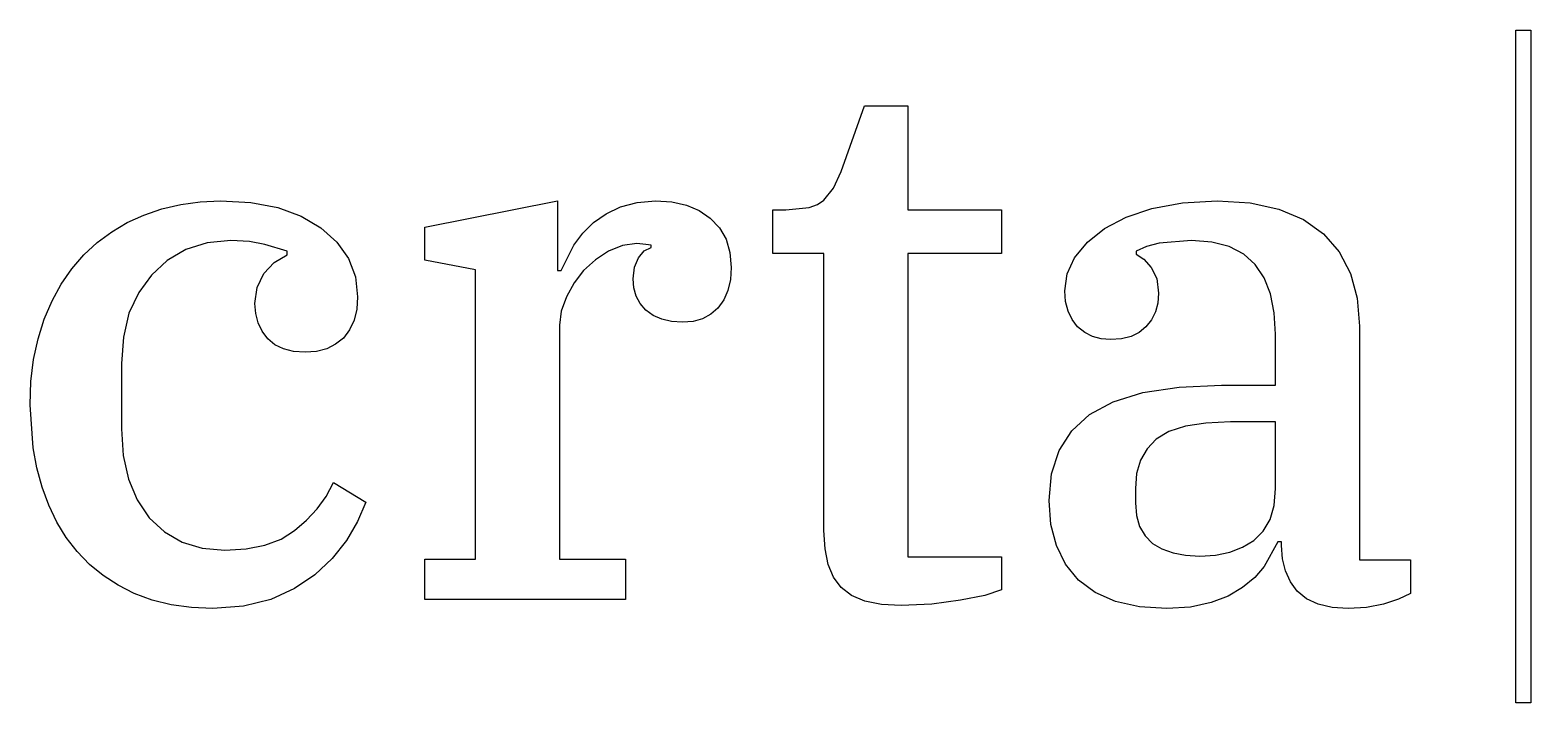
# Model space of a CAD drawing. Extents: x 115 to 256, y -45 to 18.
import ezdxf

# ---------------------------------------------------------------- set-up
doc = ezdxf.new("R2010")
doc.units = 0

msp = doc.modelspace()

# ---------------------------------------------------------------- linework, layer by layer
at = {"layer": 'Layer 1', "color": 7}
for points in [[(254.637109, 18.000638), (256.042897, 18.000638), (256.042897, -45.11925), (254.637109, -45.11925), (254.637109, 18.000638), (254.637109, 18.000638)], [(196.995401, -35.981627), (195.141505, -35.876193), (193.586331, -35.559891), (192.329903, -35.03272), (191.372249, -34.294681), (190.665, -33.328215), (190.159791, -32.115744), (189.856646, -30.657243), (189.755592, -28.952686), (189.755592, -2.945606), (184.975912, -2.945606), (184.975912, 1.13118), (186.170832, 1.13118), (188.367445, 1.359586), (189.162577, 1.645133), (189.755592, 2.044942), (190.651748, 3.169573), (191.372249, 4.71594), (193.55122, 10.901408), (197.628006, 10.901408), (197.628006, 1.13118), (206.414182, 1.13118), (206.414182, -2.945606), (197.628006, -2.945606), (197.628006, -31.412816), (206.414182, -31.412816), (206.414182, -34.50555), (204.850243, -35.032686), (202.548264, -35.489601), (199.85966, -35.858655), (196.995401, -35.981627), (196.995401, -35.981627)], [(132.469725, -36.262785), (130.453349, -36.17491), (128.551159, -35.911304), (126.763155, -35.47199), (125.089337, -34.856997), (123.569341, -34.083852), (122.172361, -33.170085), (120.89837, -32.115723), (119.747342, -30.92079), (118.723727, -29.594064), (117.831955, -28.144324), (117.071977, -26.571594), (116.44374, -24.875901), (115.951675, -23.074773), (115.600232, -21.185741), (115.319109, -17.144066), (115.402565, -14.956257), (115.65295, -12.891488), (116.070289, -10.94976), (116.654608, -9.131073), (117.388279, -7.40897), (118.253692, -5.827437), (119.250897, -4.3865), (120.379947, -3.086184), (121.627609, -1.930841), (122.980655, -0.924819), (124.439134, -0.068146), (126.003099, 0.639154), (127.689993, 1.223474), (129.447212, 1.640813), (131.274753, 1.891197), (133.172619, 1.974653), (136.028087, 1.816502), (138.549724, 1.342048), (140.737503, 0.551293), (142.591399, -0.555766), (144.098267, -1.90885), (145.17457, -3.437666), (145.820332, -5.142188), (146.03558, -7.022391), (145.952125, -8.186534), (145.70174, -9.218935), (145.284401, -10.119544), (144.700082, -10.888309), (143.975171, -11.472628), (143.136074, -11.889967), (142.182791, -12.140352), (141.115322, -12.223807), (140.025823, -12.144732), (139.076895, -11.907505), (138.268562, -11.512127), (137.600851, -10.958598), (137.078113, -10.251285), (136.704696, -9.464948), (136.480627, -8.599536), (136.405932, -7.654996), (136.6168, -6.143774), (137.249404, -4.84342), (138.215849, -3.806651), (139.428376, -3.086184), (139.428376, -2.734737), (137.319694, -2.102133), (135.896333, -1.838582), (134.15667, -1.750686), (131.942554, -1.961554), (129.939306, -2.594158), (128.182105, -3.613321), (126.705993, -4.983998), (125.511005, -6.618227), (124.597311, -8.568758), (124.070106, -10.800413), (123.894417, -13.278148), (123.894417, -19.393327), (124.056948, -21.893007), (124.54456, -24.120324), (125.357277, -26.075252), (126.495125, -27.757767), (127.914118, -29.080125), (129.570287, -30.024634), (131.463682, -30.591321), (133.594355, -30.780211), (135.584424, -30.665978), (137.337266, -30.323296), (138.852882, -29.75219), (140.13127, -28.952686), (141.255939, -27.986233), (142.239987, -26.914294), (143.083438, -25.73692), (143.786319, -24.454164), (146.808764, -26.281689), (146.035546, -28.091573), (144.981239, -29.866449), (143.645809, -31.553429), (142.029084, -33.099762), (140.113698, -34.382475), (137.882009, -35.419312), (135.334018, -36.051917), (132.469725, -36.262785), (132.469725, -36.262785)], [(152.320442, -31.623684), (157.100122, -31.623684), (157.100122, -4.491972), (152.320442, -3.57821), (152.320442, -0.485476), (164.761667, 1.974653), (164.761667, -4.562262), (165.113114, -4.562262), (166.308034, -2.172422), (167.151473, -1.04786), (168.135559, -0.06374), (169.330547, 0.762229), (170.665977, 1.412338), (172.229951, 1.83404), (173.96958, 1.974653), (175.502806, 1.873599), (176.869052, 1.570455), (178.068344, 1.065245), (179.100706, 0.357997), (179.96179, -0.538142), (180.576818, -1.610038), (180.945816, -2.857692), (181.06881, -4.281104), (180.989734, -5.414572), (180.752507, -6.425), (180.35713, -7.312386), (179.8036, -8.076732), (179.149069, -8.661052), (178.380274, -9.078391), (177.497242, -9.328775), (176.499998, -9.412231), (175.467584, -9.341955), (174.549433, -9.131108), (173.745519, -8.779665), (173.055817, -8.287601), (172.533078, -7.655047), (172.159662, -6.95217), (171.935593, -6.17897), (171.860897, -5.335445), (171.98387, -4.24596), (172.352923, -3.367342), (172.897666, -2.699558), (173.547843, -2.38329), (173.547843, -2.172422), (173.055817, -2.102133), (172.212344, -2.031843), (170.876846, -2.207532), (169.541347, -2.734737), (168.328855, -3.543065), (167.221796, -4.562262), (166.325641, -5.704499), (165.60514, -7.022391), (165.130687, -8.35789), (164.972535, -9.693389), (164.972535, -31.623684), (171.158003, -31.623684), (171.158003, -35.419312), (152.320442, -35.419312), (152.320442, -31.623684), (152.320442, -31.623684)], [(221.900915, -36.262785), (219.326579, -36.095835), (217.086125, -35.595001), (215.179529, -34.76031), (213.606765, -33.591787), (212.407452, -32.09815), (211.5508, -30.358509), (211.036809, -28.372837), (210.865478, -26.14111), (211.102705, -23.632618), (211.814385, -21.449258), (213.000519, -19.591003), (214.661106, -18.057828), (216.857663, -16.858515), (219.651689, -16.001863), (223.043157, -15.487872), (227.032042, -15.316541), (232.09288, -15.316541), (232.09288, -10.536862), (231.974266, -8.520383), (231.618426, -6.758737), (231.025359, -5.251925), (230.195066, -3.999947), (229.109986, -3.015934), (227.752543, -2.313035), (226.122712, -1.891277), (224.220466, -1.750686), (221.198021, -1.996733), (220.003127, -2.304253), (219.01905, -2.734737), (219.01905, -3.015895), (219.757054, -3.507852), (220.424838, -4.281104), (220.952043, -5.300266), (221.127732, -6.670944), (221.053037, -7.606723), (220.828968, -8.44582), (220.455551, -9.188235), (219.932812, -9.833967), (219.304575, -10.356706), (218.544596, -10.730123), (217.652825, -10.954192), (216.62921, -11.028887), (215.750631, -10.954192), (214.942298, -10.730123), (214.204238, -10.356706), (213.536476, -9.833967), (213.013737, -9.148646), (212.64032, -8.35789), (212.416251, -7.4617), (212.341556, -6.460076), (212.569962, -4.878599), (213.255318, -3.367342), (214.450238, -1.908768), (216.066895, -0.626055), (218.087646, 0.44579), (220.495127, 1.271759), (223.359352, 1.798964), (226.610306, 1.974653), (229.711864, 1.781344), (232.409216, 1.201435), (234.702387, 0.234952), (236.591402, -1.118081), (238.067479, -2.818154), (239.12182, -4.825779), (239.754425, -7.140953), (239.965293, -9.763678), (239.965293, -31.693973), (244.744973, -31.693973), (244.744973, -34.856997), (243.620411, -35.384133), (242.214554, -35.841048), (240.61547, -36.157351), (238.910952, -36.262785), (237.399704, -36.161731), (236.099376, -35.858586), (235.009916, -35.353377), (234.131272, -34.646129), (233.485488, -33.745558), (233.024214, -32.730776), (232.74745, -31.601757), (232.655195, -30.358475), (232.655195, -30.007028), (232.303748, -30.007028), (231.038538, -32.326578), (230.142383, -33.34574), (229.000146, -34.294681), (227.664715, -35.10301), (226.04799, -35.70047), (224.132604, -36.122172), (221.900915, -36.262785), (221.900915, -36.262785)], [(224.993649, -31.342526), (226.469675, -31.250271), (227.805157, -30.973507), (229.000094, -30.512233), (230.054487, -29.866449), (230.946245, -29.009797), (231.583247, -27.915918), (231.965467, -26.584812), (232.09288, -25.01648), (232.09288, -18.760722), (227.875515, -18.760722), (225.569195, -18.861776), (223.640647, -19.164921), (222.08987, -19.67013), (220.916864, -20.377379), (220.05578, -21.273517), (219.440752, -22.345413), (219.071754, -23.593068), (218.94876, -25.01648), (218.94876, -26.351978), (219.049814, -27.538112), (219.352959, -28.566095), (219.858168, -29.435926), (220.565417, -30.147606), (221.448376, -30.670345), (222.480734, -31.043762), (223.662492, -31.267831), (224.993649, -31.342526), (224.993649, -31.342526)]]:
    msp.add_lwpolyline(points, close=True, dxfattribs=at)

doc.saveas('drawing.dxf')
